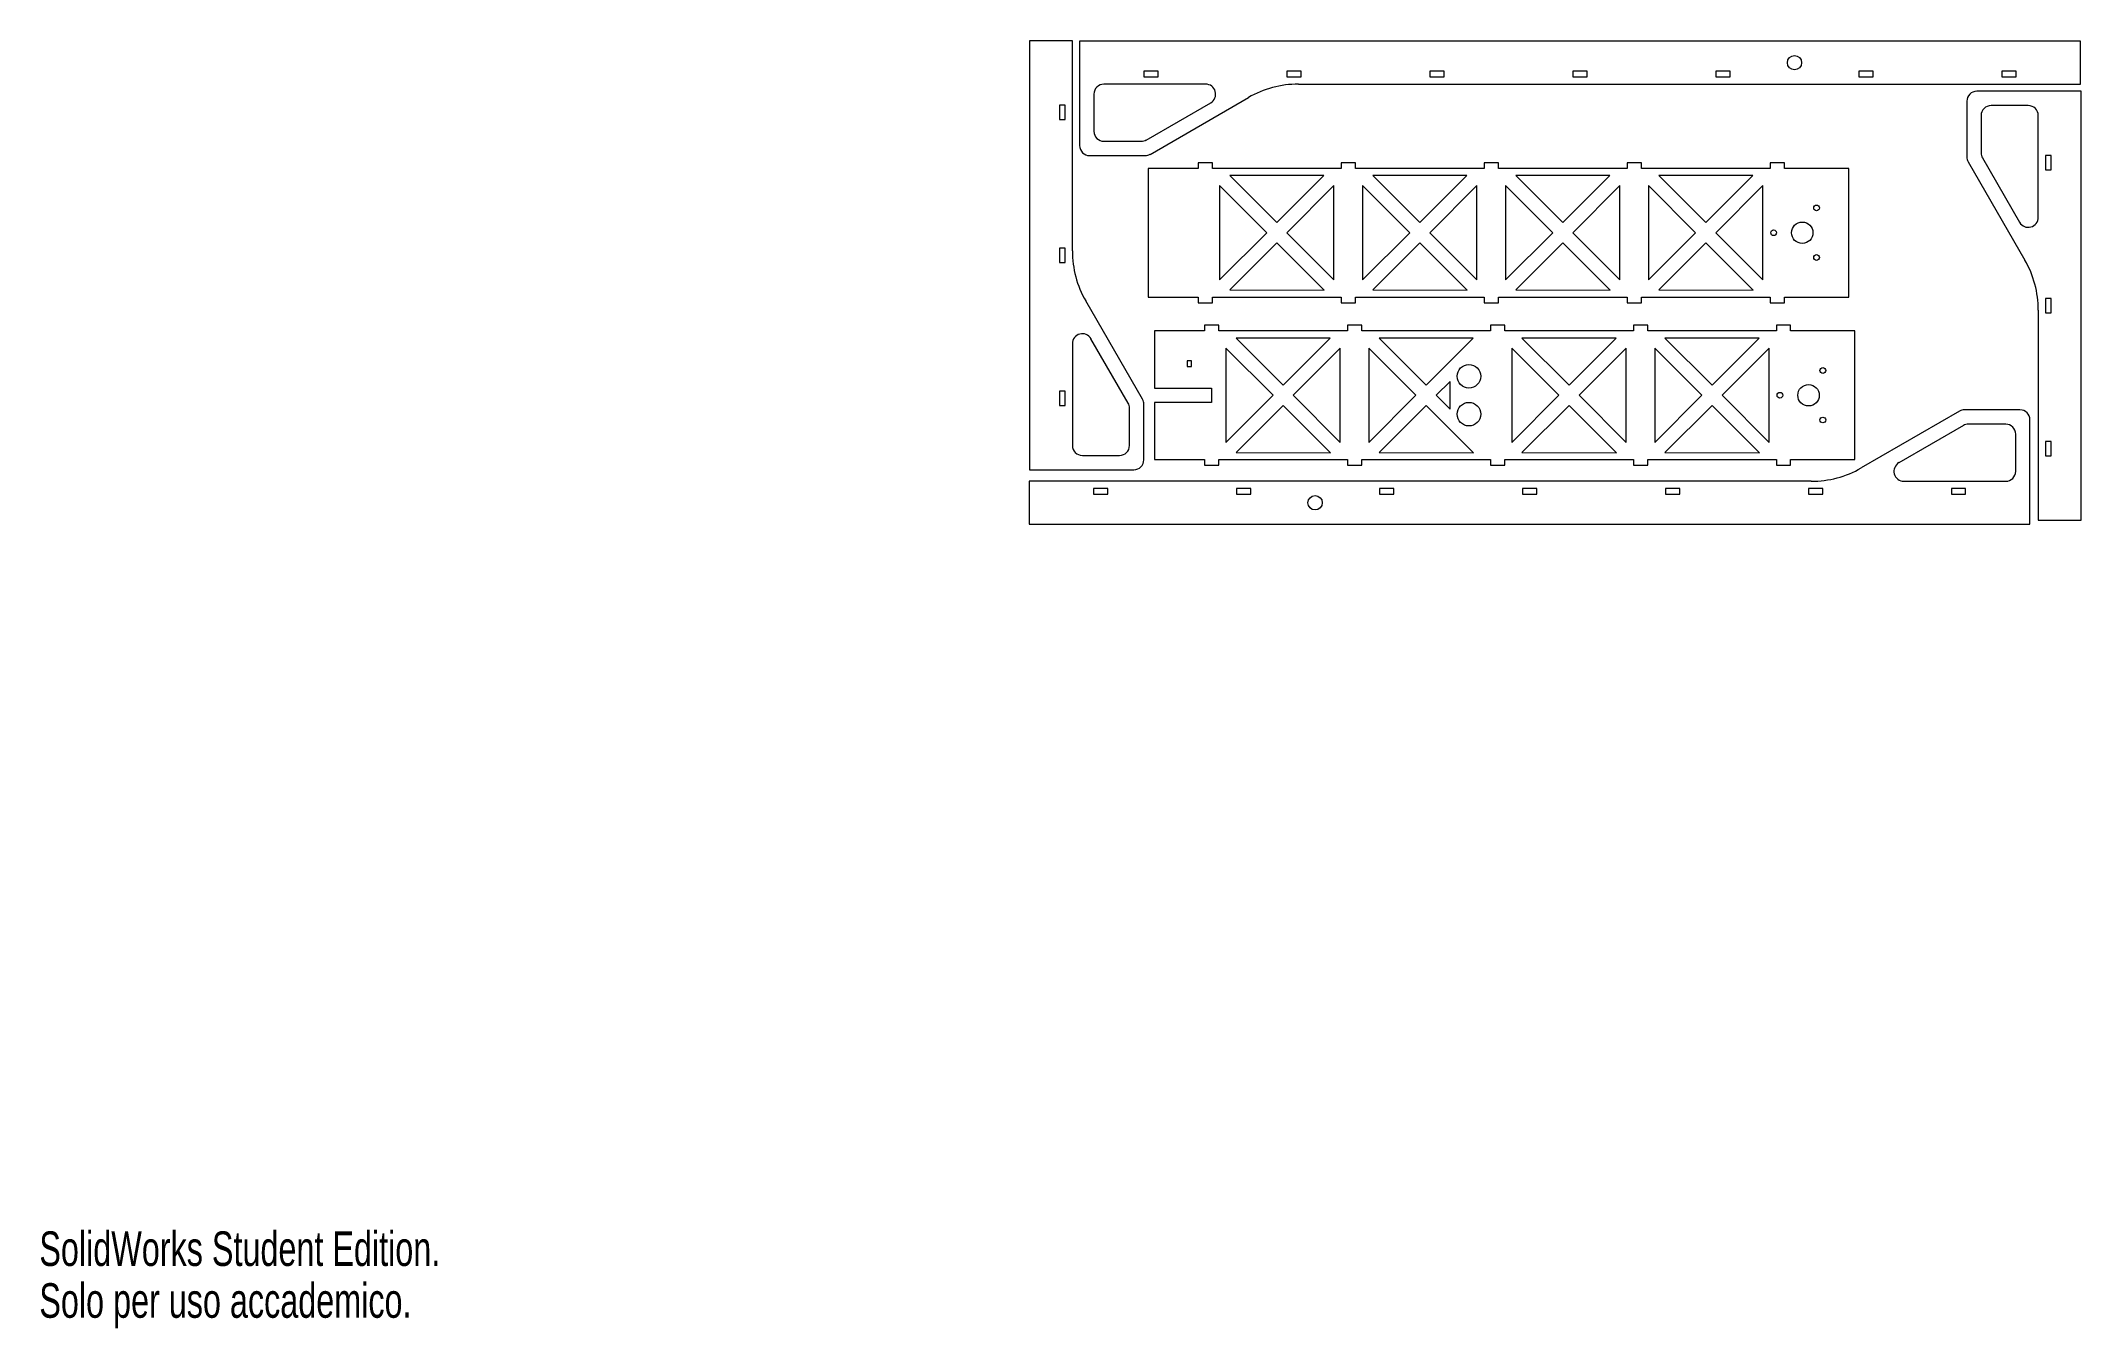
# Model space of a CAD drawing. Header units: millimetres. Extents: x 0 to 286, y 0 to 180.
import ezdxf

# ---------------------------------------------------------------- set-up
doc = ezdxf.new("R2010")
doc.units = ezdxf.units.MM
doc.styles.add('SLDTEXTSTYLE0', font='TXT', dxfattribs={"width": 0.7})

msp = doc.modelspace()

# ---------------------------------------------------------------- linework, layer by layer
at = {"color": 7, "linetype": 'Continuous', "lineweight": 15}
for p, q in [((144.5, 180.02), (138.5, 180.02)), ((138.5, 180.02), (138.5, 120.02)), ((144.5, 150.63), (144.5, 180.02)), ((145.52, 179.96), (145.52, 165.36)), ((285.52, 179.96), (145.52, 179.96)), ((285.52, 173.96), (285.52, 179.96)), ((156.52, 175.76), (154.52, 175.76)), ((154.52, 175.76), (154.52, 174.96)), ((154.52, 174.96), (156.52, 174.96)), ((156.52, 174.96), (156.52, 175.76)), ((176.52, 175.76), (174.52, 175.76)), ((174.52, 175.76), (174.52, 174.96)), ((174.52, 174.96), (176.52, 174.96)), ((176.52, 174.96), (176.52, 175.76)), ((196.52, 175.76), (194.52, 175.76)), ((194.52, 175.76), (194.52, 174.96)), ((194.52, 174.96), (196.52, 174.96)), ((196.52, 174.96), (196.52, 175.76)), ((216.52, 175.76), (214.52, 175.76)), ((214.52, 175.76), (214.52, 174.96)), ((214.52, 174.96), (216.52, 174.96)), ((216.52, 174.96), (216.52, 175.76)), ((236.52, 175.76), (234.52, 175.76)), ((234.52, 175.76), (234.52, 174.96)), ((234.52, 174.96), (236.52, 174.96)), ((236.52, 174.96), (236.52, 175.76)), ((256.52, 175.76), (254.52, 175.76)), ((254.52, 175.76), (254.52, 174.96)), ((254.52, 174.96), (256.52, 174.96)), ((256.52, 174.96), (256.52, 175.76)), ((276.52, 175.76), (274.52, 175.76)), ((274.52, 175.76), (274.52, 174.96)), ((274.52, 174.96), (276.52, 174.96)), ((276.52, 174.96), (276.52, 175.76)), ((147.52, 172.56), (147.52, 167.36)), ((163.15, 173.96), (148.92, 173.96)), ((154.84, 166.14), (163.85, 171.34)), ((155.38, 164.14), (169.13, 172.08)), ((176.13, 173.96), (285.52, 173.96)), ((269.62, 171.56), (269.62, 163.8)), ((285.62, 172.96), (271.02, 172.96)), ((285.62, 112.96), (285.62, 172.96)), ((142.7, 171.02), (142.7, 169.02)), ((143.5, 171.02), (142.7, 171.02)), ((142.7, 169.02), (143.5, 169.02)), ((143.5, 169.02), (143.5, 171.02)), ((271.62, 169.56), (271.62, 164.33)), ((278.22, 170.96), (273.02, 170.96)), ((279.62, 155.33), (279.62, 169.56)), ((148.92, 165.96), (154.14, 165.96)), ((146.92, 163.96), (154.68, 163.96)), ((162.1, 162.97), (162.1, 162.17)), ((164.1, 162.97), (162.1, 162.97)), ((164.1, 162.17), (164.1, 162.97)), ((182.1, 162.97), (182.1, 162.17)), ((184.1, 162.97), (182.1, 162.97)), ((184.1, 162.17), (184.1, 162.97)), ((202.1, 162.97), (202.1, 162.17)), ((204.1, 162.97), (202.1, 162.97)), ((204.1, 162.17), (204.1, 162.97)), ((222.1, 162.97), (222.1, 162.17)), ((224.1, 162.97), (222.1, 162.97)), ((224.1, 162.17), (224.1, 162.97)), ((242.1, 162.97), (242.1, 162.17)), ((244.1, 162.97), (242.1, 162.97)), ((244.1, 162.17), (244.1, 162.97)), ((269.81, 163.1), (277.75, 149.35)), ((271.81, 163.63), (277.01, 154.63)), ((280.62, 163.96), (280.62, 161.96)), ((281.42, 163.96), (280.62, 163.96)), ((281.42, 161.96), (281.42, 163.96)), ((155.1, 162.17), (155.1, 144.17)), ((162.1, 162.17), (155.1, 162.17)), ((182.1, 162.17), (164.1, 162.17)), ((166.52, 161.17), (173.1, 154.59)), ((179.69, 161.17), (166.52, 161.17)), ((173.1, 154.59), (179.69, 161.17)), ((202.1, 162.17), (184.1, 162.17)), ((186.52, 161.17), (193.1, 154.59)), ((199.69, 161.17), (186.52, 161.17)), ((193.1, 154.59), (199.69, 161.17)), ((222.1, 162.17), (204.1, 162.17)), ((206.52, 161.17), (213.1, 154.59)), ((219.69, 161.17), (206.52, 161.17)), ((213.1, 154.59), (219.69, 161.17)), ((242.1, 162.17), (224.1, 162.17)), ((239.69, 161.17), (226.52, 161.17)), ((226.52, 161.17), (233.1, 154.59)), ((233.1, 154.59), (239.69, 161.17)), ((253.1, 162.17), (244.1, 162.17)), ((253.1, 144.17), (253.1, 162.17)), ((280.62, 161.96), (281.42, 161.96)), ((165.1, 159.76), (165.1, 146.59)), ((171.69, 153.17), (165.1, 159.76)), ((181.1, 159.76), (174.52, 153.17)), ((181.1, 146.59), (181.1, 159.76)), ((185.1, 159.76), (185.1, 146.59)), ((191.69, 153.17), (185.1, 159.76)), ((201.1, 159.76), (194.52, 153.17)), ((201.1, 146.59), (201.1, 159.76)), ((205.1, 159.76), (205.1, 146.59)), ((211.69, 153.17), (205.1, 159.76)), ((221.1, 159.76), (214.52, 153.17)), ((221.1, 146.59), (221.1, 159.76)), ((225.1, 159.76), (225.1, 146.59)), ((231.69, 153.17), (225.1, 159.76)), ((241.1, 159.76), (234.52, 153.17)), ((241.1, 146.59), (241.1, 159.76)), ((165.1, 146.59), (171.69, 153.17)), ((173.1, 151.76), (166.52, 145.17)), ((179.73, 145.13), (173.1, 151.76)), ((174.52, 153.17), (181.1, 146.59)), ((185.1, 146.59), (191.69, 153.17)), ((193.1, 151.76), (186.52, 145.17)), ((199.73, 145.13), (193.1, 151.76)), ((194.52, 153.17), (201.1, 146.59)), ((205.1, 146.59), (211.69, 153.17)), ((213.1, 151.76), (206.52, 145.17)), ((219.73, 145.13), (213.1, 151.76)), ((214.52, 153.17), (221.1, 146.59)), ((225.1, 146.59), (231.69, 153.17)), ((233.1, 151.76), (226.52, 145.17)), ((239.73, 145.13), (233.1, 151.76)), ((234.52, 153.17), (241.1, 146.59)), ((142.7, 151.02), (142.7, 149.02)), ((143.5, 151.02), (142.7, 151.02)), ((142.7, 149.02), (143.5, 149.02)), ((143.5, 149.02), (143.5, 151.02)), ((154.31, 129.88), (146.37, 143.63)), ((155.1, 144.17), (162.1, 144.17)), ((162.1, 144.17), (162.1, 143.37)), ((162.1, 143.37), (164.1, 143.37)), ((164.1, 144.17), (182.1, 144.17)), ((164.1, 143.37), (164.1, 144.17)), ((166.52, 145.17), (179.73, 145.13)), ((182.1, 144.17), (182.1, 143.37)), ((182.1, 143.37), (184.1, 143.37)), ((184.1, 144.17), (202.1, 144.17)), ((184.1, 143.37), (184.1, 144.17)), ((186.52, 145.17), (199.73, 145.13)), ((202.1, 144.17), (202.1, 143.37)), ((202.1, 143.37), (204.1, 143.37)), ((204.1, 144.17), (222.1, 144.17)), ((204.1, 143.37), (204.1, 144.17)), ((206.52, 145.17), (219.73, 145.13)), ((222.1, 144.17), (222.1, 143.37)), ((222.1, 143.37), (224.1, 143.37)), ((224.1, 144.17), (242.1, 144.17)), ((224.1, 143.37), (224.1, 144.17)), ((226.52, 145.17), (239.73, 145.13)), ((242.1, 144.17), (242.1, 143.37)), ((242.1, 143.37), (244.1, 143.37)), ((244.1, 144.17), (253.1, 144.17)), ((244.1, 143.37), (244.1, 144.17)), ((280.62, 143.96), (280.62, 141.96)), ((281.42, 143.96), (280.62, 143.96)), ((281.42, 141.96), (281.42, 143.96)), ((162.98, 140.24), (162.98, 139.44)), ((164.98, 140.24), (162.98, 140.24)), ((164.98, 139.44), (164.98, 140.24)), ((182.98, 140.24), (182.98, 139.44)), ((184.98, 140.24), (182.98, 140.24)), ((184.98, 139.44), (184.98, 140.24)), ((202.98, 140.24), (202.98, 139.44)), ((204.98, 140.24), (202.98, 140.24)), ((204.98, 139.44), (204.98, 140.24)), ((222.98, 140.24), (222.98, 139.44)), ((224.98, 140.24), (222.98, 140.24)), ((224.98, 139.44), (224.98, 140.24)), ((242.98, 140.24), (242.98, 139.44)), ((244.98, 140.24), (242.98, 140.24)), ((244.98, 139.44), (244.98, 140.24)), ((279.62, 142.35), (279.62, 112.96)), ((280.62, 141.96), (281.42, 141.96)), ((144.5, 137.65), (144.5, 123.42)), ((152.31, 129.35), (147.11, 138.35)), ((155.98, 139.44), (155.98, 131.44)), ((162.98, 139.44), (155.98, 139.44)), ((182.98, 139.44), (164.98, 139.44)), ((172.57, 130.44), (165.98, 137.03)), ((165.98, 137.03), (165.98, 123.85)), ((167.4, 138.44), (173.98, 131.85)), ((180.57, 138.44), (167.4, 138.44)), ((173.98, 131.85), (180.57, 138.44)), ((181.98, 137.03), (175.4, 130.44)), ((181.98, 123.85), (181.98, 137.03)), ((202.98, 139.44), (184.98, 139.44)), ((192.57, 130.44), (185.98, 137.03)), ((185.98, 137.03), (185.98, 123.85)), ((187.4, 138.44), (193.98, 131.85)), ((200.57, 138.44), (187.4, 138.44)), ((193.98, 131.85), (200.57, 138.44)), ((222.98, 139.44), (204.98, 139.44)), ((205.98, 137.03), (205.98, 123.85)), ((212.57, 130.44), (205.98, 137.03)), ((207.4, 138.44), (213.98, 131.85)), ((220.57, 138.44), (207.4, 138.44)), ((213.98, 131.85), (220.57, 138.44)), ((221.98, 137.03), (215.4, 130.44)), ((221.98, 123.85), (221.98, 137.03)), ((242.98, 139.44), (224.98, 139.44)), ((232.57, 130.44), (225.98, 137.03)), ((225.98, 137.03), (225.98, 123.85)), ((227.4, 138.44), (233.98, 131.85)), ((240.57, 138.44), (227.4, 138.44)), ((233.98, 131.85), (240.57, 138.44)), ((241.98, 137.03), (235.4, 130.44)), ((241.98, 123.85), (241.98, 137.03)), ((253.98, 139.44), (244.98, 139.44)), ((253.98, 121.44), (253.98, 139.44)), ((161.18, 135.24), (160.58, 135.24)), ((160.58, 135.24), (160.58, 134.44)), ((160.58, 134.44), (161.18, 134.44)), ((161.18, 134.44), (161.18, 135.24)), ((155.98, 131.44), (163.98, 131.44)), ((163.98, 131.44), (163.98, 129.44)), ((197.33, 132.38), (195.4, 130.44)), ((197.33, 128.5), (197.33, 132.38)), ((142.7, 131.02), (142.7, 129.02)), ((143.5, 131.02), (142.7, 131.02)), ((142.7, 129.02), (143.5, 129.02)), ((143.5, 129.02), (143.5, 131.02)), ((152.5, 123.42), (152.5, 128.65)), ((154.5, 121.42), (154.5, 129.18)), ((155.98, 129.44), (155.98, 121.44)), ((163.98, 129.44), (155.98, 129.44)), ((165.98, 123.85), (172.57, 130.44)), ((173.98, 129.03), (167.4, 122.44)), ((180.61, 122.4), (173.98, 129.03)), ((175.4, 130.44), (181.98, 123.85)), ((185.98, 123.85), (192.57, 130.44)), ((193.98, 129.03), (187.4, 122.44)), ((200.61, 122.4), (193.98, 129.03)), ((195.4, 130.44), (197.33, 128.5)), ((205.98, 123.85), (212.57, 130.44)), ((213.98, 129.03), (207.4, 122.44)), ((220.61, 122.4), (213.98, 129.03)), ((215.4, 130.44), (221.98, 123.85)), ((225.98, 123.85), (232.57, 130.44)), ((233.98, 129.03), (227.4, 122.44)), ((240.61, 122.4), (233.98, 129.03)), ((235.4, 130.44), (241.98, 123.85)), ((268.6, 128.21), (254.85, 120.27)), ((269.14, 126.21), (260.13, 121.01)), ((277.06, 128.4), (269.3, 128.4)), ((275.06, 126.4), (269.84, 126.4)), ((278.46, 112.4), (278.46, 127)), ((276.46, 119.8), (276.46, 125)), ((281.42, 123.96), (280.62, 123.96)), ((280.62, 123.96), (280.62, 121.96)), ((281.42, 121.96), (281.42, 123.96)), ((138.5, 120.02), (153.1, 120.02)), ((145.9, 122.02), (151.1, 122.02)), ((155.98, 121.44), (162.98, 121.44)), ((162.98, 121.44), (162.98, 120.64)), ((162.98, 120.64), (164.98, 120.64)), ((164.98, 121.44), (182.98, 121.44)), ((164.98, 120.64), (164.98, 121.44)), ((167.4, 122.44), (180.61, 122.4)), ((182.98, 121.44), (182.98, 120.64)), ((182.98, 120.64), (184.98, 120.64)), ((184.98, 121.44), (202.98, 121.44)), ((184.98, 120.64), (184.98, 121.44)), ((187.4, 122.44), (200.61, 122.4)), ((202.98, 121.44), (202.98, 120.64)), ((202.98, 120.64), (204.98, 120.64)), ((204.98, 121.44), (222.98, 121.44)), ((204.98, 120.64), (204.98, 121.44)), ((207.4, 122.44), (220.61, 122.4)), ((222.98, 121.44), (222.98, 120.64)), ((222.98, 120.64), (224.98, 120.64)), ((224.98, 121.44), (242.98, 121.44)), ((224.98, 120.64), (224.98, 121.44)), ((227.4, 122.44), (240.61, 122.4)), ((242.98, 121.44), (242.98, 120.64)), ((242.98, 120.64), (244.98, 120.64)), ((244.98, 121.44), (253.98, 121.44)), ((244.98, 120.64), (244.98, 121.44)), ((280.62, 121.96), (281.42, 121.96)), ((247.85, 118.4), (138.46, 118.4)), ((138.46, 118.4), (138.46, 112.4)), ((149.46, 117.4), (147.46, 117.4)), ((147.46, 117.4), (147.46, 116.6)), ((149.46, 116.6), (149.46, 117.4)), ((169.46, 117.4), (167.46, 117.4)), ((167.46, 117.4), (167.46, 116.6)), ((169.46, 116.6), (169.46, 117.4)), ((189.46, 117.4), (187.46, 117.4)), ((187.46, 117.4), (187.46, 116.6)), ((189.46, 116.6), (189.46, 117.4)), ((209.46, 117.4), (207.46, 117.4)), ((207.46, 117.4), (207.46, 116.6)), ((209.46, 116.6), (209.46, 117.4)), ((229.46, 117.4), (227.46, 117.4)), ((227.46, 117.4), (227.46, 116.6)), ((229.46, 116.6), (229.46, 117.4)), ((249.46, 117.4), (247.46, 117.4)), ((247.46, 117.4), (247.46, 116.6)), ((249.46, 116.6), (249.46, 117.4)), ((260.83, 118.4), (275.06, 118.4)), ((269.46, 117.4), (267.46, 117.4)), ((267.46, 117.4), (267.46, 116.6)), ((269.46, 116.6), (269.46, 117.4)), ((147.46, 116.6), (149.46, 116.6)), ((167.46, 116.6), (169.46, 116.6)), ((187.46, 116.6), (189.46, 116.6)), ((207.46, 116.6), (209.46, 116.6)), ((227.46, 116.6), (229.46, 116.6)), ((247.46, 116.6), (249.46, 116.6)), ((267.46, 116.6), (269.46, 116.6)), ((138.46, 112.4), (278.46, 112.4)), ((279.62, 112.96), (285.62, 112.96))]:
    msp.add_line(p, q, dxfattribs=at)
for centre, radius in [((245.52, 176.96), 1), ((248.6, 156.64), 0.4), ((246.6, 153.17), 1.5), ((242.6, 153.17), 0.4), ((248.6, 149.71), 0.4), ((199.98, 133.09), 1.65), ((249.48, 133.9), 0.4), ((247.48, 130.44), 1.5), ((199.98, 127.79), 1.65), ((243.48, 130.44), 0.4), ((249.48, 126.98), 0.4), ((178.46, 115.4), 1)]:
    msp.add_circle(centre, radius, dxfattribs=at)
for centre, radius, start, end in [((148.92, 172.56), 1.4, 90, 180), ((163.15, 172.56), 1.4, 300, 90), ((176.13, 159.96), 14, 90, 120), ((271.02, 171.56), 1.4, 90, 180), ((273.02, 169.56), 1.4, 90, 180), ((278.22, 169.56), 1.4, 0, 90), ((148.92, 167.36), 1.4, 180, 270), ((154.14, 167.36), 1.4, 270, 300), ((146.92, 165.36), 1.4, 180, 270), ((154.68, 165.36), 1.4, 270, 300), ((271.02, 163.8), 1.4, 180, 210), ((273.02, 164.33), 1.4, 180, 210), ((278.22, 155.33), 1.4, 210, 0), ((158.5, 150.63), 14, 180, 210), ((265.62, 142.35), 14, 0, 30), ((145.9, 137.65), 1.4, 30, 180), ((151.1, 128.65), 1.4, 0, 30), ((153.1, 129.18), 1.4, 360, 30), ((269.3, 127), 1.4, 90, 120), ((269.84, 125), 1.4, 90, 120), ((275.06, 125), 1.4, 0, 90), ((277.06, 127), 1.4, 0, 90), ((145.9, 123.42), 1.4, 180, 270), ((151.1, 123.42), 1.4, 270, 0), ((153.1, 121.42), 1.4, 270, 0), ((247.85, 132.4), 14, 270, 300), ((260.83, 119.8), 1.4, 120, 270), ((275.06, 119.8), 1.4, 270, 0)]:
    msp.add_arc(centre, radius, start, end, dxfattribs=at)

# ---------------------------------------------------------------- texts
at = {"color": 7, "linetype": 'Continuous', "char_height": 4.8336, "attachment_point": 1, "style": 'SLDTEXTSTYLE0'}
for s, insert in [('SolidWorks Student Edition.', (0, 13.48)), ('Solo per uso accademico.', (0, 6.23))]:
    msp.add_mtext(s, dxfattribs=dict(at, insert=insert))

doc.saveas('drawing.dxf')
